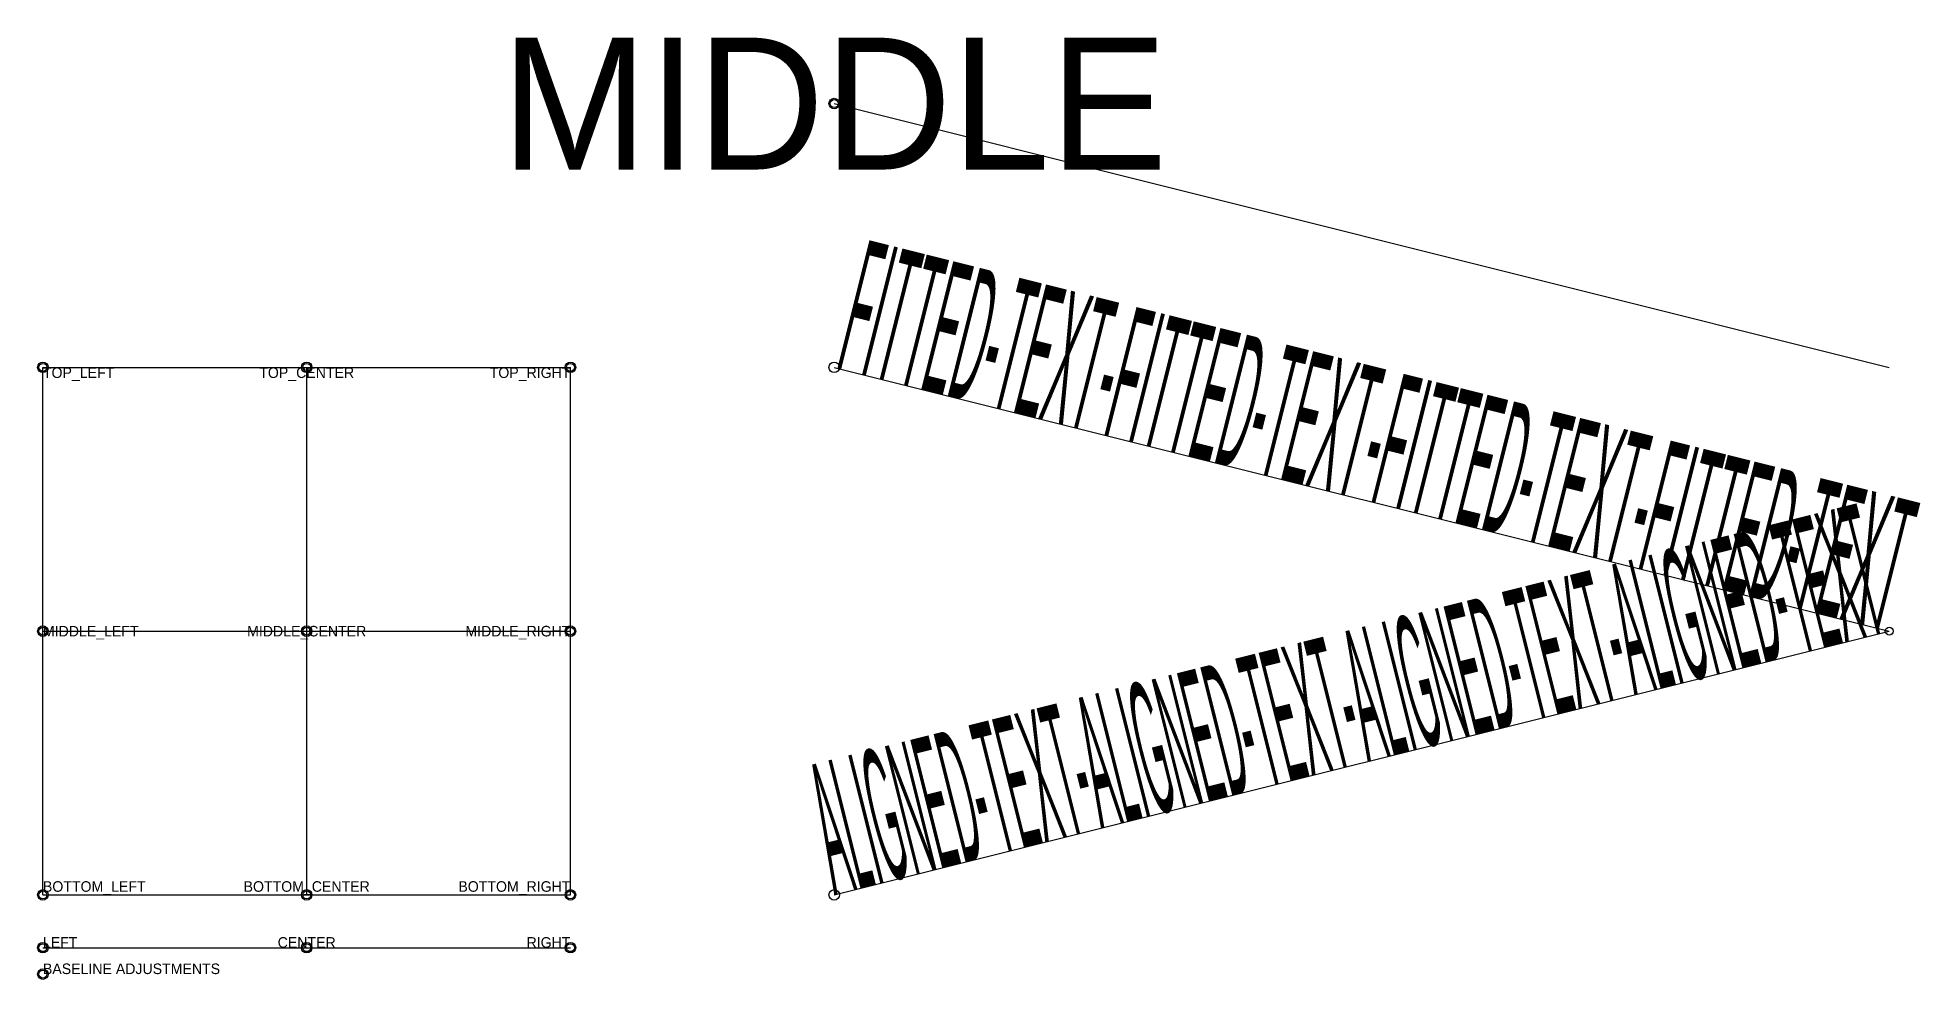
# Model space of a CAD drawing. Header units: metres. Extents: x -0.1 to 35.6, y -1.6 to 16.2.
import ezdxf
from ezdxf.enums import TextEntityAlignment as Align

# ---------------------------------------------------------------- set-up
doc = ezdxf.new("R2010")
doc.units = ezdxf.units.M

msp = doc.modelspace()

# ---------------------------------------------------------------- linework, layer by layer
for p, q in [((15, 15), (35, 10)), ((0, 0), (0, 10)), ((0, 10), (10, 10)), ((5, 0), (5, 10)), ((10, 0), (10, 10)), ((15, 10), (35, 5)), ((0, 5), (10, 5)), ((15, 0), (35, 5)), ((0, 0), (10, 0)), ((0, -1), (10, -1))]:
    msp.add_line(p, q)
at = {"layer": 'INSERT_POINTS', "color": 1}
for centre in [(15, 15), (0, 10), (5, 10), (10, 10), (15, 10), (0, 5), (5, 5), (10, 5), (0, 0), (5, 0), (10, 0), (15, 0), (0, -1), (5, -1), (10, -1), (0, -1.5)]:
    msp.add_circle(centre, 0.1, dxfattribs=at)
at = {"layer": 'INSERT_POINTS', "color": 2}
for centre in [(15, 15), (0, 10), (5, 10), (10, 10), (0, 5), (5, 5), (10, 5), (35, 5), (35, 5), (0, 0), (5, 0), (10, 0), (0, -1), (5, -1), (10, -1), (0, -1.5)]:
    msp.add_circle(centre, 0.075, dxfattribs=at)

# ---------------------------------------------------------------- texts
msp.add_text('MIDDLE', height=2.5).set_placement((15, 15), align=Align.MIDDLE)
msp.add_text('FITTED-TEXT-FITTED-TEXT-FITTED-TEXT-FITTED-TEXT', height=2.5).set_placement((15, 10), (35, 5), align=Align.FIT)
at = {"color": 2}
msp.add_text('TOP_LEFT', height=0.2, dxfattribs=at).set_placement((0, 10), align=Align.TOP_LEFT)
msp.add_text('TOP_CENTER', height=0.2, dxfattribs=at).set_placement((5, 10), align=Align.TOP_CENTER)
msp.add_text('TOP_RIGHT', height=0.2, dxfattribs=at).set_placement((10, 10), align=Align.TOP_RIGHT)
msp.add_text('ALIGNED-TEXT-ALIGNED-TEXT-ALIGNED-TEXT-ALIGNED-TEXT', height=2.5).set_placement((15, 0), (35, 5), align=Align.ALIGNED)
msp.add_text('MIDDLE_LEFT', height=0.2, dxfattribs=at).set_placement((0, 5), align=Align.MIDDLE_LEFT)
msp.add_text('MIDDLE_CENTER', height=0.2, dxfattribs=at).set_placement((5, 5), align=Align.MIDDLE_CENTER)
msp.add_text('MIDDLE_RIGHT', height=0.2, dxfattribs=at).set_placement((10, 5), align=Align.MIDDLE_RIGHT)
msp.add_text('BOTTOM_LEFT', height=0.2, dxfattribs=at).set_placement((0, 0), align=Align.BOTTOM_LEFT)
msp.add_text('BOTTOM_CENTER', height=0.2, dxfattribs=at).set_placement((5, 0), align=Align.BOTTOM_CENTER)
msp.add_text('BOTTOM_RIGHT', height=0.2, dxfattribs=at).set_placement((10, 0), align=Align.BOTTOM_RIGHT)
at = {"color": 3}
for s, p in [('LEFT', (0, -1)), ('BASELINE ADJUSTMENTS', (0, -1.5))]:
    msp.add_text(s, height=0.2, dxfattribs=at).set_placement(p)
msp.add_text('CENTER', height=0.2, dxfattribs=at).set_placement((5, -1), align=Align.CENTER)
msp.add_text('RIGHT', height=0.2, dxfattribs=at).set_placement((10, -1), align=Align.RIGHT)

doc.saveas('drawing.dxf')
